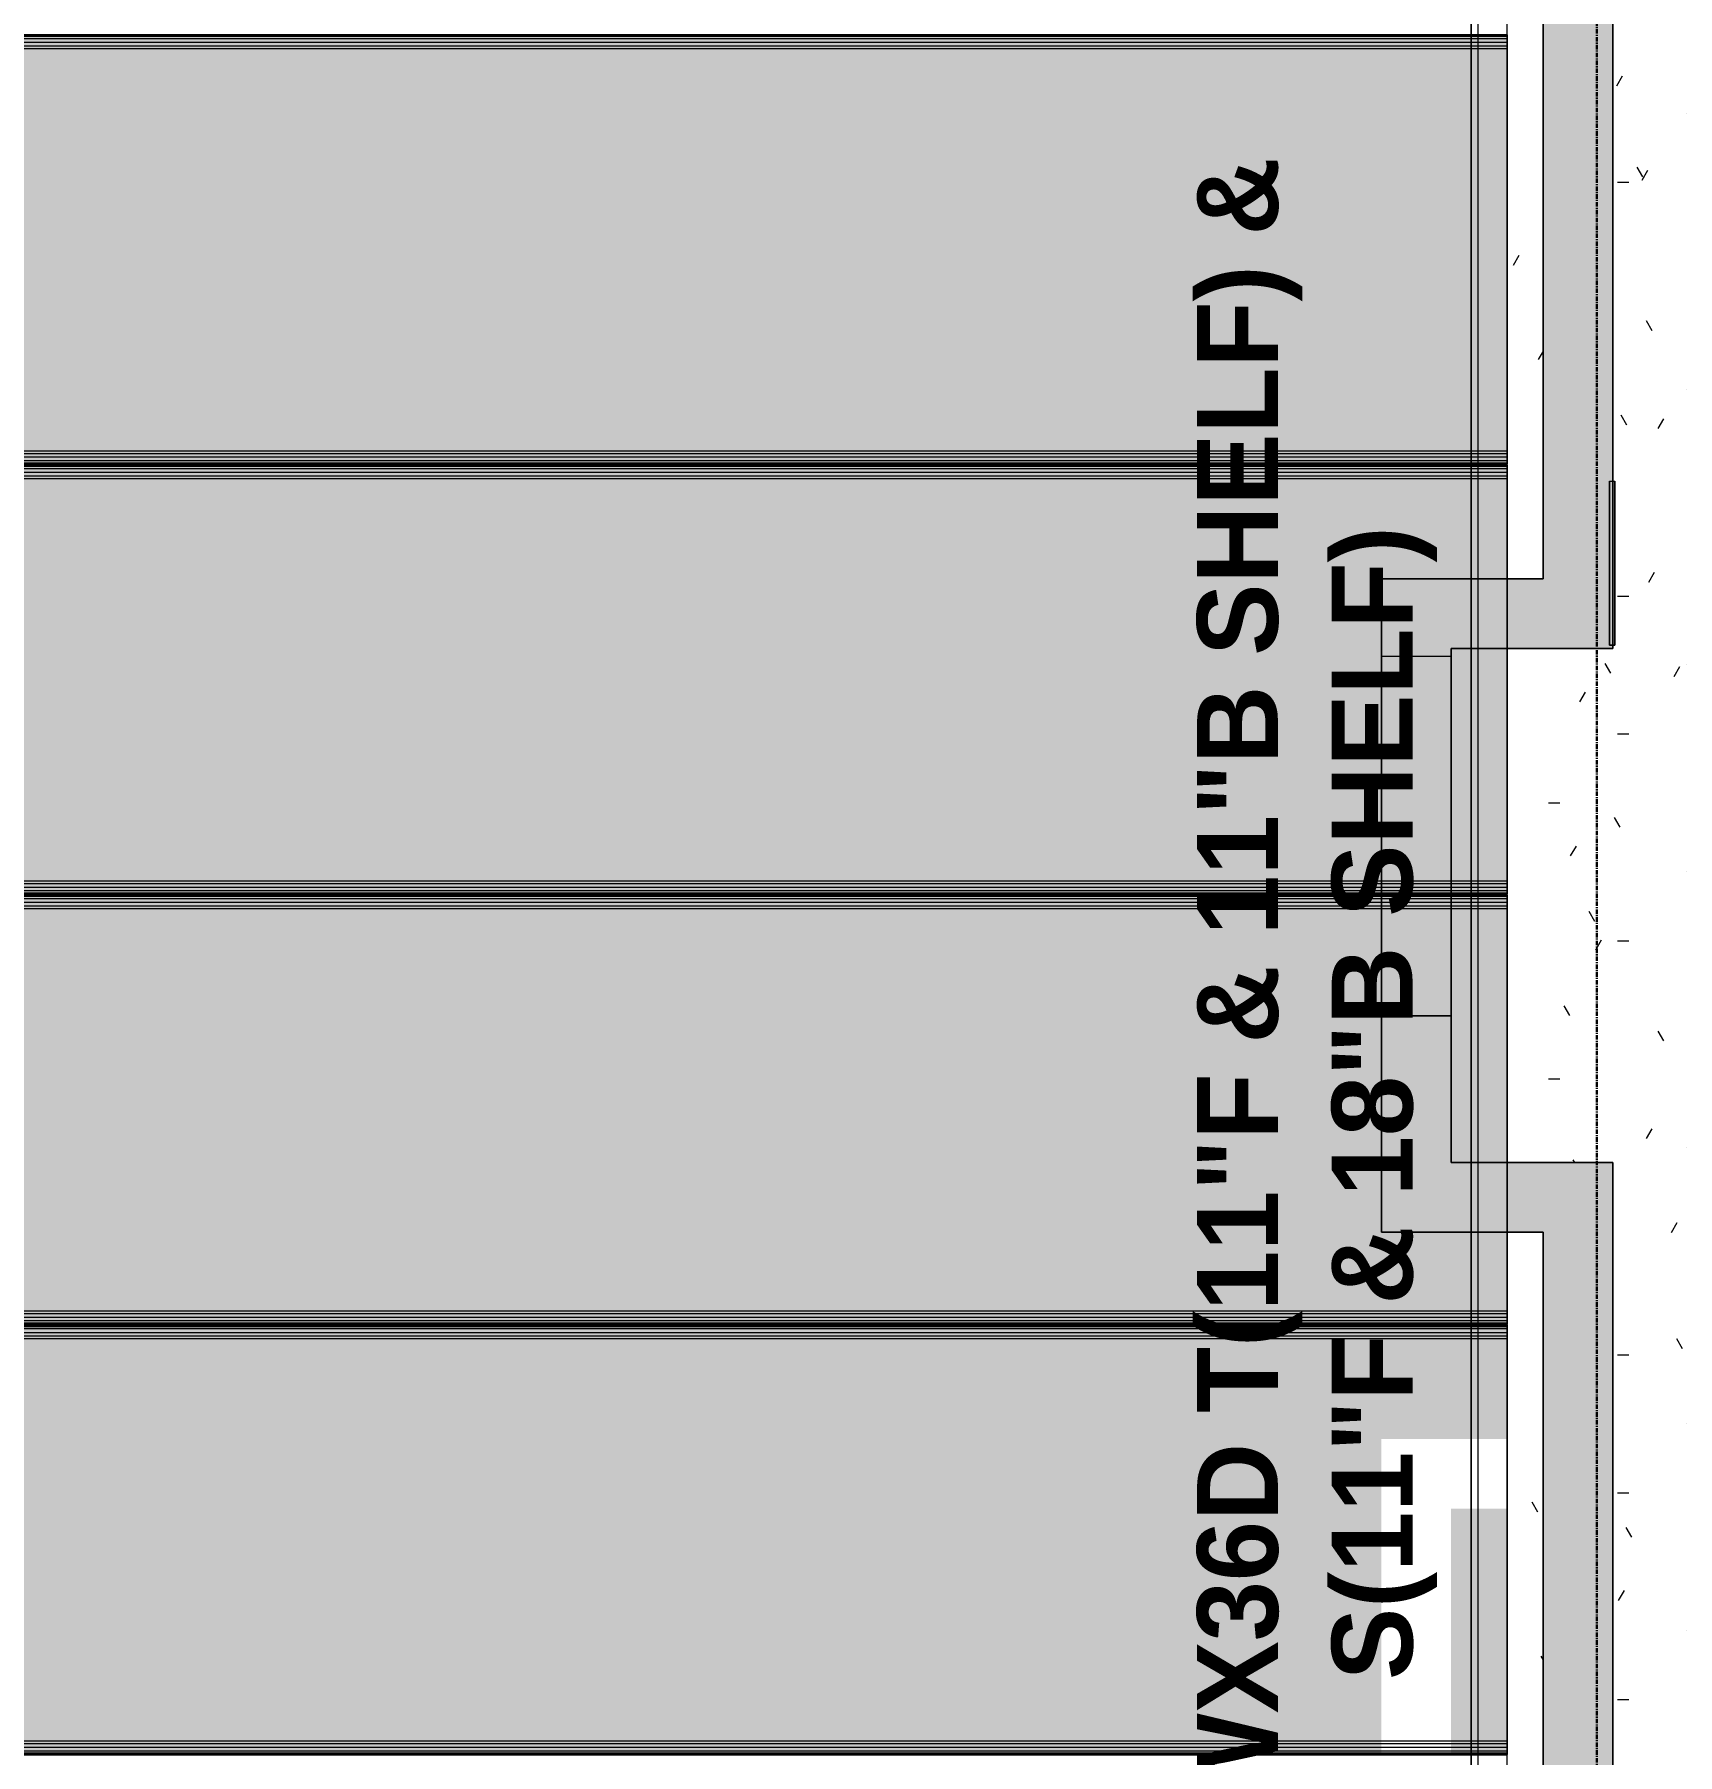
# Model space of a CAD drawing. Header units: inches. Extents: x -4126 to 2305, y -1116 to 12338.
# Drawn here: x -3655.3 to -3472.3, y 10584.6 to 10776.2 of the extents above; entities that cross this region are included whole.
import ezdxf

# ---------------------------------------------------------------- set-up
doc = ezdxf.new("R2010")
doc.units = ezdxf.units.IN
doc.header["$MEASUREMENT"] = 0
doc.linetypes.add('Grid Line 1_2_', pattern=[0.875, 0.5, -0.125, 0.125, -0.125])
for name, color, linetype, lineweight in [('I-WALL', 2, 'Continuous', 13), ('S-BEAM', 12, 'Continuous', 9), ('S-BEAM-IDEN', 2, 'Continuous', 30), ('S-GRID', 1, 'Continuous', 9)]:
    doc.layers.add(name, color=color, linetype=linetype, lineweight=lineweight)
doc.styles.add('Century Gothic_B', font='GOTHICB.TTF', dxfattribs={"height": 9})

# ---------------------------------------------------------------- blocks, each defined once
blk = doc.blocks.new('CTR - 1st Phase - Common Walls_rvt-1-FRAMING PLAN - 1ST FLOOR')
at = {"layer": 'I-WALL', "lineweight": 5, "transparency": 33554585}
h = blk.add_hatch(color=8, dxfattribs=at)
h.paths.add_polyline_path([(-3487.3, 10715.54), (-3479.92, 10715.54), (-3479.92, 10726.41), (-3479.55, 10726.41), (-3479.55, 10831.19), (-3487.3, 10831.19), (-3487.3, 10727.83)], flags=0)
h.paths.add_polyline_path([(-3486.99, 10847.19), (-3479.55, 10847.19), (-3479.55, 10949.97), (-3479.92, 10949.97), (-3479.92, 10960.84), (-3487.3, 10960.84), (-3487.3, 10847.19)], flags=0)
h = blk.add_hatch(color=8, dxfattribs=at)
h.paths.add_polyline_path([(-3479.55, 10715.54), (-3479.55, 10726.41), (-3479.92, 10726.41), (-3479.92, 10715.54)], flags=0)
h.paths.add_polyline_path([(-3479.55, 10949.97), (-3479.55, 10960.84), (-3479.92, 10960.84), (-3479.92, 10949.97)], flags=0)
for color, points in [(31, [(-3479.3, 10708.16), (-3479.3, 10726.41), (-3479.55, 10726.41), (-3479.55, 10708.16)]), (8, [(-3505.3, 10707.79), (-3495.32, 10707.79), (-3495.32, 10715.54), (-3505.3, 10715.54)]), (8, [(-3491.32, 10707.79), (-3491.32, 10715.54), (-3495.32, 10715.54), (-3495.32, 10707.79), (-3494.54, 10707.79)]), (8, [(-3479.92, 10707.79), (-3479.55, 10707.79), (-3479.55, 10708.16), (-3479.92, 10708.16), (-3479.92, 10715.54), (-3491.32, 10715.54), (-3491.32, 10707.79), (-3487.3, 10707.79)]), (31, [(-3479.55, 10708.16), (-3479.55, 10715.54), (-3479.92, 10715.54), (-3479.92, 10708.16)]), (8, [(-3497.55, 10679.95), (-3497.55, 10680.78), (-3505.3, 10680.78), (-3505.3, 10679.95)]), (8, [(-3497.55, 10642.81), (-3495.32, 10642.81), (-3495.32, 10650.56), (-3505.3, 10650.56), (-3505.3, 10642.81)]), (8, [(-3491.32, 10642.81), (-3491.32, 10650.56), (-3495.32, 10650.56), (-3495.32, 10642.81), (-3494.54, 10642.81)]), (8, [(-3479.55, 10642.81), (-3479.55, 10650.56), (-3491.32, 10650.56), (-3491.32, 10642.81), (-3487.3, 10642.81)])]:
    blk.add_hatch(color=color, dxfattribs=at).paths.add_polyline_path(points, flags=0)
h = blk.add_hatch(color=8, dxfattribs=at)
h.paths.add_polyline_path([(-3497.55, 10650.56), (-3497.55, 10666.89), (-3505.3, 10666.89), (-3505.3, 10650.56)], flags=0)
h.paths.add_polyline_path([(-3498.74, 10706.89), (-3497.55, 10706.89), (-3497.55, 10707.79), (-3505.3, 10707.79), (-3505.3, 10706.89)], flags=0)
h = blk.add_hatch(color=8, dxfattribs=at)
h.paths.add_polyline_path([(-3505.3, 10666.89), (-3497.55, 10666.89), (-3497.55, 10679.13), (-3505.3, 10679.13)], flags=0)
h.paths.add_polyline_path([(-3497.55, 10679.52), (-3497.55, 10679.95), (-3505.3, 10679.95), (-3505.3, 10679.52)], flags=0)
h.paths.add_polyline_path([(-3505.3, 10680.78), (-3497.55, 10680.78), (-3497.55, 10681.21), (-3505.3, 10681.21)], flags=0)
h.paths.add_polyline_path([(-3505.3, 10681.61), (-3497.55, 10681.61), (-3497.55, 10706.89), (-3505.3, 10706.89)], flags=0)
h = blk.add_hatch(color=8, dxfattribs=at)
h.paths.add_polyline_path([(-3505.3, 10679.13), (-3497.55, 10679.13), (-3497.55, 10679.52), (-3505.3, 10679.52)], flags=0)
h.paths.add_polyline_path([(-3505.3, 10681.21), (-3497.55, 10681.21), (-3497.55, 10681.61), (-3505.3, 10681.61)], flags=0)
h = blk.add_hatch(color=8, dxfattribs=at)
h.paths.add_polyline_path([(-3479.55, 10418.16), (-3479.55, 10459.19), (-3487.3, 10459.19), (-3487.3, 10418.16)], flags=0)
h.paths.add_polyline_path([(-3479.55, 10475.19), (-3479.55, 10642.81), (-3487.3, 10642.81), (-3487.3, 10475.19), (-3483.01, 10475.19)], flags=0)
at = {"layer": 'I-WALL', "color": 253}
for p, q in [((-3487.3, 10715.54), (-3487.3, 10831.19)), ((-3479.55, 10831.19), (-3479.55, 10726.41)), ((-3505.3, 10715.54), (-3495.32, 10715.54)), ((-3505.3, 10715.54), (-3505.3, 10707.79)), ((-3495.32, 10715.54), (-3491.32, 10715.54)), ((-3491.32, 10715.54), (-3487.3, 10715.54)), ((-3505.3, 10681.61), (-3505.3, 10707.79)), ((-3497.55, 10706.89), (-3505.3, 10706.89)), ((-3495.32, 10707.79), (-3497.55, 10707.79)), ((-3497.55, 10707.79), (-3497.55, 10681.61)), ((-3491.32, 10707.79), (-3495.32, 10707.79)), ((-3479.55, 10707.79), (-3491.32, 10707.79)), ((-3479.55, 10707.79), (-3479.55, 10708.16)), ((-3505.3, 10681.21), (-3505.3, 10681.61)), ((-3497.55, 10681.61), (-3497.55, 10681.21)), ((-3505.3, 10680.78), (-3505.3, 10681.21)), ((-3505.3, 10680.41), (-3505.3, 10680.78)), ((-3505.3, 10679.95), (-3505.3, 10680.33)), ((-3505.3, 10679.52), (-3505.3, 10679.95)), ((-3497.55, 10681.21), (-3497.55, 10680.78)), ((-3497.55, 10680.78), (-3497.55, 10680.41)), ((-3497.55, 10680.33), (-3497.55, 10679.95)), ((-3497.55, 10679.95), (-3497.55, 10679.52)), ((-3505.3, 10679.13), (-3505.3, 10679.52)), ((-3505.3, 10650.56), (-3505.3, 10679.13)), ((-3497.55, 10679.52), (-3497.55, 10679.13)), ((-3497.55, 10679.13), (-3497.55, 10650.56)), ((-3497.55, 10666.89), (-3505.3, 10666.89)), ((-3505.3, 10650.56), (-3505.3, 10642.81)), ((-3497.55, 10650.56), (-3495.32, 10650.56)), ((-3495.32, 10650.56), (-3491.32, 10650.56)), ((-3491.32, 10650.56), (-3479.55, 10650.56)), ((-3479.55, 10642.81), (-3479.55, 10650.56)), ((-3495.32, 10642.81), (-3505.3, 10642.81)), ((-3491.32, 10642.81), (-3495.32, 10642.81)), ((-3487.3, 10642.81), (-3491.32, 10642.81)), ((-3487.3, 10554.44), (-3487.3, 10642.81)), ((-3479.55, 10642.81), (-3479.55, 10475.19))]:
    blk.add_line(p, q, dxfattribs=at)
at = {"layer": 'I-WALL', "color": 9}
for p, q in [((-3487.3, 10831.19), (-3487.3, 10715.54)), ((-3479.55, 10715.54), (-3479.55, 10831.19)), ((-3479.92, 10726.41), (-3479.92, 10708.16)), ((-3479.92, 10726.41), (-3479.3, 10726.41)), ((-3479.55, 10726.41), (-3479.3, 10726.41)), ((-3479.3, 10708.16), (-3479.3, 10726.41)), ((-3479.3, 10726.41), (-3479.3, 10708.16)), ((-3495.32, 10715.54), (-3505.3, 10715.54)), ((-3505.3, 10707.79), (-3505.3, 10715.54)), ((-3491.32, 10715.54), (-3495.32, 10715.54)), ((-3487.3, 10715.54), (-3491.32, 10715.54)), ((-3479.55, 10715.54), (-3479.55, 10707.79)), ((-3505.3, 10707.79), (-3505.3, 10706.89)), ((-3505.3, 10706.89), (-3505.3, 10681.61)), ((-3497.55, 10706.89), (-3505.3, 10706.89)), ((-3497.55, 10707.79), (-3495.32, 10707.79)), ((-3497.55, 10706.89), (-3497.55, 10707.79)), ((-3497.55, 10681.61), (-3497.55, 10706.89)), ((-3495.32, 10707.79), (-3491.32, 10707.79)), ((-3491.32, 10707.79), (-3479.55, 10707.79)), ((-3479.3, 10708.16), (-3479.92, 10708.16)), ((-3479.55, 10708.16), (-3479.3, 10708.16)), ((-3505.3, 10681.61), (-3505.3, 10681.21)), ((-3497.55, 10681.21), (-3497.55, 10681.61)), ((-3505.3, 10681.21), (-3505.3, 10680.41)), ((-3505.3, 10680.33), (-3505.3, 10679.52)), ((-3497.55, 10680.41), (-3497.55, 10681.21)), ((-3497.55, 10679.52), (-3497.55, 10680.33)), ((-3505.3, 10679.52), (-3505.3, 10679.13)), ((-3505.3, 10679.13), (-3505.3, 10666.89)), ((-3497.55, 10679.13), (-3497.55, 10679.52)), ((-3497.55, 10666.89), (-3497.55, 10679.13)), ((-3505.3, 10666.89), (-3505.3, 10650.56)), ((-3505.3, 10666.89), (-3497.55, 10666.89)), ((-3497.55, 10650.56), (-3497.55, 10666.89)), ((-3505.3, 10642.81), (-3505.3, 10650.56)), ((-3495.32, 10650.56), (-3497.55, 10650.56)), ((-3491.32, 10650.56), (-3495.32, 10650.56)), ((-3479.55, 10650.56), (-3491.32, 10650.56)), ((-3479.55, 10650.56), (-3479.55, 10642.81)), ((-3505.3, 10642.81), (-3495.32, 10642.81)), ((-3495.32, 10642.81), (-3491.32, 10642.81)), ((-3491.32, 10642.81), (-3487.3, 10642.81)), ((-3487.3, 10642.81), (-3487.3, 10554.44)), ((-3479.55, 10475.19), (-3479.55, 10642.81))]:
    blk.add_line(p, q, dxfattribs=at)
at = {"layer": 'I-WALL', "color": 21}
for p, q in [((-3479.92, 10708.16), (-3479.92, 10726.41)), ((-3479.92, 10726.41), (-3479.55, 10726.41)), ((-3479.55, 10726.41), (-3479.55, 10715.54)), ((-3479.55, 10708.16), (-3479.55, 10715.54)), ((-3479.92, 10708.16), (-3479.55, 10708.16))]:
    blk.add_line(p, q, dxfattribs=at)
blk = doc.blocks.new('034100 - Precast Structural Concrete - Solid Plank - 12_-V47-FRAMING PLAN - 1ST FLOOR')
at = {"layer": 'S-BEAM'}
for p, q in [((0, 23.94), (0, 23.9)), ((4, 23.94), (0, 23.94)), ((328, 23.94), (4, 23.94))]:
    blk.add_line(p, q, dxfattribs=at)
blk = doc.blocks.new('034100 - Precast Structural Concrete - Solid Plank - 12_-1871143-FRAMING PLAN - 1ST FLOOR')
at = {"layer": 'S-BEAM', "transparency": 33554483}
for points in [[(3.21, 23.9), (0, 23.9), (0, 23.52), (4, 23.52), (4, 23.9)], [(0, 23.09), (0, 22.7), (4, 22.7), (4, 23.09), (3.21, 23.09)], [(328, 23.9), (4, 23.9), (4, 23.52), (328, 23.52)], [(328, 23.09), (4, 23.09), (4, 22.7), (328, 22.7)], [(3.21, -22.7), (0, -22.7), (0, -23.09), (4, -23.09), (4, -22.7)], [(310.53, -22.7), (4, -22.7), (4, -23.09), (328, -23.09), (328, -22.7)], [(0, -23.52), (0, -23.9), (4, -23.9), (4, -23.52), (3.21, -23.52)], [(0, -23.9), (0, -23.94), (3.21, -23.9)], [(4, -23.52), (4, -23.9), (328, -23.9), (328, -23.52), (40.39, -23.52)]]:
    blk.add_hatch(color=256, dxfattribs=at).paths.add_polyline_path(points, flags=0)
h = blk.add_hatch(color=256, dxfattribs=at)
h.paths.add_polyline_path([(4, 23.52), (0, 23.52), (0, 23.09), (4, 23.09)], flags=0)
h.paths.add_polyline_path([(4, 22.7), (0, 22.7), (0, -22.7), (4, -22.7), (4, 17.5)], flags=0)
h.paths.add_polyline_path([(3.21, -23.09), (0, -23.09), (0, -23.52), (4, -23.52), (4, -23.09)], flags=0)
h = blk.add_hatch(color=256, dxfattribs=at)
h.paths.add_polyline_path([(328, 23.52), (4, 23.52), (4, 23.09), (328, 23.09)], flags=0)
h.paths.add_polyline_path([(40.39, 22.7), (4, 22.7), (4, -22.7), (328, -22.7), (328, 22.7), (310.53, 22.7)], flags=0)
h.paths.add_polyline_path([(40.39, -23.09), (4, -23.09), (4, -23.52), (328, -23.52), (328, -23.09), (310.53, -23.09)], flags=0)
at = {"layer": 'S-BEAM'}
for p, q in [((0, 23.94), (0, 23.9)), ((4, 23.94), (0, 23.94)), ((0, 23.76), (0, 23.9)), ((0, 23.9), (0, 23.52)), ((4, 23.9), (0, 23.9)), ((0, 23.52), (0, 23.76)), ((0, 23.76), (4, 23.76)), ((4, 23.76), (0, 23.76)), ((0, 23.52), (0, -23.52)), ((0, 22.7), (0, 23.52)), ((0, 23.52), (4, 23.52)), ((0, 22.7), (0, 23.09)), ((0, 23.09), (0, 22.7)), ((4, 23.09), (0, 23.09)), ((4, 23.09), (0, 23.09)), ((328, 23.94), (4, 23.94)), ((328, 23.9), (4, 23.9)), ((4, 23.76), (328, 23.76)), ((328, 23.76), (4, 23.76)), ((4, 23.52), (328, 23.52)), ((328, 23.09), (4, 23.09)), ((328, 23.09), (4, 23.09)), ((0, 22.4), (0, 22.7)), ((4, 22.7), (0, 22.7)), ((0, -22.4), (0, 22.4)), ((4, 22.4), (0, 22.4)), ((328, 22.7), (4, 22.7)), ((328, 22.4), (4, 22.4)), ((0, -22.7), (0, -22.4)), ((4, -22.4), (0, -22.4)), ((0, -23.52), (0, -22.7)), ((0, -22.7), (0, -23.09)), ((0, -23.09), (0, -22.7)), ((4, -22.7), (0, -22.7)), ((328, -22.4), (4, -22.4)), ((328, -22.7), (4, -22.7)), ((4, -23.09), (0, -23.09)), ((4, -23.09), (0, -23.09)), ((0, -23.52), (0, -23.9)), ((0, -23.76), (0, -23.52)), ((4, -23.52), (0, -23.52)), ((0, -23.9), (0, -23.76)), ((4, -23.76), (0, -23.76)), ((4, -23.76), (0, -23.76)), ((0, -23.9), (0, -23.94)), ((4, -23.9), (0, -23.9)), ((4, -23.94), (0, -23.94)), ((328, -23.09), (4, -23.09)), ((328, -23.09), (4, -23.09)), ((328, -23.52), (4, -23.52)), ((328, -23.76), (4, -23.76)), ((328, -23.76), (4, -23.76)), ((328, -23.9), (4, -23.9)), ((328, -23.94), (4, -23.94))]:
    blk.add_line(p, q, dxfattribs=at)
blk = doc.blocks.new('034100 - Precast Structural Concrete - Solid Plank - 12_-V48-FRAMING PLAN - 1ST FLOOR')
at = {"layer": 'S-BEAM', "transparency": 33554483}
for points in [[(0, 23.94), (0, 23.9), (3.21, 23.94)], [(4, 23.9), (0, 23.9), (0, 23.52), (4, 23.52)], [(4, 23.09), (0, 23.09), (0, 22.7), (4, 22.7)], [(4, 23.94), (4, 23.9), (6.23, 23.94)], [(3.21, -22.7), (0, -22.7), (0, -23.09), (4, -23.09), (4, -22.7)], [(328, -22.7), (4, -22.7), (4, -23.09), (328, -23.09)], [(0, -23.52), (0, -23.9), (4, -23.9), (4, -23.52), (3.21, -23.52)], [(0, -23.9), (0, -23.94), (3.21, -23.9)], [(4, -23.52), (4, -23.9), (328, -23.9), (328, -23.52), (40.39, -23.52)]]:
    blk.add_hatch(color=256, dxfattribs=at).paths.add_polyline_path(points, flags=0)
h = blk.add_hatch(color=256, dxfattribs=at)
h.paths.add_polyline_path([(4, 23.52), (0, 23.52), (0, 23.09), (4, 23.09)], flags=0)
h.paths.add_polyline_path([(0, 22.7), (0, -3.48), (4, -3.48), (4, 22.7), (3.21, 22.7)], flags=0)
h.paths.add_polyline_path([(3.21, -11.23), (0, -11.23), (0, -22.7), (4, -22.7), (4, -11.23)], flags=0)
h.paths.add_polyline_path([(0, -23.09), (0, -23.52), (4, -23.52), (4, -23.09), (3.21, -23.09)], flags=0)
h = blk.add_hatch(color=256, dxfattribs=at)
h.paths.add_polyline_path([(4, 23.9), (4, 23.52), (6.23, 23.52), (6.23, 23.9)], flags=0)
h.paths.add_polyline_path([(310.53, 23.9), (13.98, 23.9), (13.98, 23.52), (328, 23.52), (328, 23.9)], flags=0)
h = blk.add_hatch(color=256, dxfattribs=at)
h.paths.add_polyline_path([(328, 23.52), (13.98, 23.52), (13.98, 23.09), (328, 23.09)], flags=0)
h.paths.add_polyline_path([(6.23, 23.52), (4, 23.52), (4, 23.09), (6.23, 23.09)], flags=0)
h.paths.add_polyline_path([(13.98, 22.7), (13.98, -11.23), (4, -11.23), (4, -22.7), (328, -22.7), (328, 22.7), (40.39, 22.7)], flags=0)
h.paths.add_polyline_path([(6.23, 22.7), (4, 22.7), (4, -3.48), (6.23, -3.48), (6.23, -2.58)], flags=0)
h.paths.add_polyline_path([(6.23, -23.09), (4, -23.09), (4, -23.52), (328, -23.52), (328, -23.09), (13.98, -23.09)], flags=0)
h = blk.add_hatch(color=256, dxfattribs=at)
h.paths.add_polyline_path([(13.98, 23.09), (13.98, 22.7), (328, 22.7), (328, 23.09), (40.39, 23.09)], flags=0)
h.paths.add_polyline_path([(4, 23.09), (4, 22.7), (6.23, 22.7), (6.23, 23.09)], flags=0)
at = {"layer": 'S-BEAM'}
for p, q in [((0, 23.94), (0, 23.9)), ((4, 23.94), (0, 23.94)), ((0, 23.76), (0, 23.9)), ((0, 23.9), (0, 23.52)), ((4, 23.9), (0, 23.9)), ((0, 23.52), (0, 23.76)), ((0, 23.76), (4, 23.76)), ((4, 23.76), (0, 23.76)), ((0, 23.52), (0, -23.52)), ((0, 22.7), (0, 23.52)), ((0, 23.52), (4, 23.52)), ((0, 22.7), (0, 23.09)), ((0, 23.09), (0, 22.7)), ((4, 23.09), (0, 23.09)), ((4, 23.09), (0, 23.09)), ((328, 23.94), (4, 23.94)), ((328, 23.9), (4, 23.9)), ((4, 23.76), (328, 23.76)), ((328, 23.76), (4, 23.76)), ((4, 23.52), (328, 23.52)), ((328, 23.09), (4, 23.09)), ((328, 23.09), (4, 23.09)), ((0, 22.4), (0, 22.7)), ((4, 22.7), (0, 22.7)), ((0, -22.4), (0, 22.4)), ((4, 22.4), (0, 22.4)), ((328, 22.7), (4, 22.7)), ((328, 22.4), (4, 22.4)), ((0, -22.7), (0, -22.4)), ((4, -22.4), (0, -22.4)), ((0, -23.52), (0, -22.7)), ((0, -22.7), (0, -23.09)), ((0, -23.09), (0, -22.7)), ((4, -22.7), (0, -22.7)), ((328, -22.4), (4, -22.4)), ((328, -22.7), (4, -22.7)), ((4, -23.09), (0, -23.09)), ((4, -23.09), (0, -23.09)), ((0, -23.52), (0, -23.9)), ((0, -23.76), (0, -23.52)), ((4, -23.52), (0, -23.52)), ((0, -23.9), (0, -23.76)), ((4, -23.76), (0, -23.76)), ((4, -23.76), (0, -23.76)), ((0, -23.9), (0, -23.94)), ((4, -23.9), (0, -23.9)), ((4, -23.94), (0, -23.94)), ((328, -23.09), (4, -23.09)), ((328, -23.09), (4, -23.09)), ((328, -23.52), (4, -23.52)), ((328, -23.76), (4, -23.76)), ((328, -23.76), (4, -23.76)), ((328, -23.9), (4, -23.9)), ((328, -23.94), (4, -23.94))]:
    blk.add_line(p, q, dxfattribs=at)
blk = doc.blocks.new('034100 - Precast Structural Concrete - Solid Plank - 12_-V49-FRAMING PLAN - 1ST FLOOR')
at = {"layer": 'S-BEAM', "transparency": 33554483}
for points in [[(3.21, 23.9), (0, 23.9), (0, 23.52), (4, 23.52), (4, 23.9)], [(0, 23.09), (0, 22.7), (4, 22.7), (4, 23.09), (3.21, 23.09)], [(328, 23.9), (4, 23.9), (4, 23.52), (328, 23.52)], [(13.98, 23.09), (4, 23.09), (4, 22.7), (328, 22.7), (328, 23.09), (40.39, 23.09)], [(3.21, -22.7), (0, -22.7), (0, -23.09), (4, -23.09), (4, -22.7)], [(3.21, -23.52), (0, -23.52), (0, -23.9), (4, -23.9), (4, -23.52)], [(0, -23.9), (0, -23.94), (3.21, -23.9)], [(4, -23.9), (4, -23.94), (6.23, -23.9)]]:
    blk.add_hatch(color=256, dxfattribs=at).paths.add_polyline_path(points, flags=0)
h = blk.add_hatch(color=256, dxfattribs=at)
h.paths.add_polyline_path([(4, 23.52), (0, 23.52), (0, 23.09), (4, 23.09)], flags=0)
h.paths.add_polyline_path([(0, 22.7), (0, 13.61), (4, 13.61), (4, 22.7), (3.21, 22.7)], flags=0)
h.paths.add_polyline_path([(3.21, 5.86), (0, 5.86), (0, -22.7), (4, -22.7), (4, 5.86)], flags=0)
h.paths.add_polyline_path([(3.21, -23.09), (0, -23.09), (0, -23.52), (4, -23.52), (4, -23.09)], flags=0)
h = blk.add_hatch(color=256, dxfattribs=at)
h.paths.add_polyline_path([(5.89, 23.52), (4, 23.52), (4, 23.09), (328, 23.09), (328, 23.52), (6.23, 23.52)], flags=0)
h.paths.add_polyline_path([(13.98, 22.7), (4, 22.7), (4, 13.61), (13.98, 13.61), (13.98, -22.7), (328, -22.7), (328, 22.7), (40.39, 22.7)], flags=0)
h.paths.add_polyline_path([(6.23, 5.86), (4, 5.86), (4, -22.7), (6.23, -22.7), (6.23, 3)], flags=0)
h.paths.add_polyline_path([(310.53, -23.09), (13.98, -23.09), (13.98, -23.52), (328, -23.52), (328, -23.09)], flags=0)
h.paths.add_polyline_path([(6.23, -23.09), (4, -23.09), (4, -23.52), (6.23, -23.52)], flags=0)
h = blk.add_hatch(color=256, dxfattribs=at)
h.paths.add_polyline_path([(13.98, -22.7), (13.98, -23.09), (328, -23.09), (328, -22.7), (40.39, -22.7)], flags=0)
h.paths.add_polyline_path([(4, -22.7), (4, -23.09), (6.23, -23.09), (6.23, -22.7)], flags=0)
h = blk.add_hatch(color=256, dxfattribs=at)
h.paths.add_polyline_path([(328, -23.52), (13.98, -23.52), (13.98, -23.9), (328, -23.9)], flags=0)
h.paths.add_polyline_path([(4, -23.52), (4, -23.9), (6.23, -23.9), (6.23, -23.52)], flags=0)
at = {"layer": 'S-BEAM'}
for p, q in [((0, 23.94), (0, 23.9)), ((4, 23.94), (0, 23.94)), ((0, 23.76), (0, 23.9)), ((0, 23.9), (0, 23.52)), ((4, 23.9), (0, 23.9)), ((0, 23.52), (0, 23.76)), ((0, 23.76), (4, 23.76)), ((4, 23.76), (0, 23.76)), ((0, 23.52), (0, -23.52)), ((0, 22.7), (0, 23.52)), ((0, 23.52), (4, 23.52)), ((0, 22.7), (0, 23.09)), ((0, 23.09), (0, 22.7)), ((4, 23.09), (0, 23.09)), ((4, 23.09), (0, 23.09)), ((328, 23.94), (4, 23.94)), ((328, 23.9), (4, 23.9)), ((4, 23.76), (328, 23.76)), ((328, 23.76), (4, 23.76)), ((4, 23.52), (328, 23.52)), ((328, 23.09), (4, 23.09)), ((328, 23.09), (4, 23.09)), ((0, 22.4), (0, 22.7)), ((4, 22.7), (0, 22.7)), ((0, -22.4), (0, 22.4)), ((4, 22.4), (0, 22.4)), ((328, 22.7), (4, 22.7)), ((328, 22.4), (4, 22.4)), ((0, -22.7), (0, -22.4)), ((4, -22.4), (0, -22.4)), ((0, -23.52), (0, -22.7)), ((0, -22.7), (0, -23.09)), ((0, -23.09), (0, -22.7)), ((4, -22.7), (0, -22.7)), ((328, -22.4), (4, -22.4)), ((328, -22.7), (4, -22.7)), ((4, -23.09), (0, -23.09)), ((4, -23.09), (0, -23.09)), ((0, -23.52), (0, -23.9)), ((0, -23.76), (0, -23.52)), ((4, -23.52), (0, -23.52)), ((0, -23.9), (0, -23.76)), ((4, -23.76), (0, -23.76)), ((4, -23.76), (0, -23.76)), ((0, -23.9), (0, -23.94)), ((4, -23.9), (0, -23.9)), ((4, -23.94), (0, -23.94)), ((328, -23.09), (4, -23.09)), ((328, -23.09), (4, -23.09)), ((328, -23.52), (4, -23.52)), ((328, -23.76), (4, -23.76)), ((328, -23.76), (4, -23.76)), ((328, -23.9), (4, -23.9)), ((328, -23.94), (4, -23.94))]:
    blk.add_line(p, q, dxfattribs=at)

msp = doc.modelspace()

# ---------------------------------------------------------------- hatches: boundary and pattern name
at = {"layer": 'S-BEAM'}
h = msp.add_hatch(dxfattribs=at)
h.set_pattern_fill('FP_3', color=256, style=0, pattern_type=2)
h.set_pattern_definition([(0, (0, 0), (30.72, 7.68), [1.267, -21.773, 1.267, -21.773, -122.88]), (0, (0, 0), (30.72, 7.68), [-46.08, 1.267, -44.813, 1.267, -21.773, -53.76]), (0, (0, 0), (30.72, 7.68), [-115.2, 1.267, -14.093, 1.267, -37.133]), (120, (11.52, 3.84), (-22.011075, 22.7643004), [1.267, -21.773, 1.267, -21.773, -122.88]), (120, (11.52, 3.84), (-22.011075, 22.7643004), [-46.08, 1.267, -44.813, 1.267, -21.773, -53.76]), (120, (11.52, 3.84), (-22.011075, 22.7643004), [-115.2, 1.267, -14.093, 1.267, -37.133]), (240, (15.36, 19.2), (-8.708925, -30.4443004), [1.267, -21.773, 1.267, -21.773, -122.88]), (240, (15.36, 19.2), (-8.708925, -30.4443004), [-46.08, 1.267, -44.813, 1.267, -21.773, -53.76]), (240, (15.36, 19.2), (-8.708925, -30.4443004), [-115.2, 1.267, -14.093, 1.267, -37.133])])
h.paths.add_polyline_path([(-3473.324, 10467.229), (-3471.324, 10467.229), (-3471.324, 10839.154), (-3473.324, 10839.154), (-3473.324, 10831.189), (-3479.549, 10831.189), (-3479.549, 10726.408), (-3479.299, 10726.408), (-3479.299, 10708.164), (-3479.549, 10708.164), (-3479.549, 10707.789), (-3491.324, 10707.789), (-3491.324, 10650.564), (-3479.549, 10650.564), (-3479.549, 10475.189), (-3473.324, 10475.189), (-3473.324, 10475.111)], flags=0)
h.paths.add_polyline_path([(-3491.324, 10467.229), (-3489.324, 10467.229), (-3489.324, 10475.189), (-3487.299, 10475.189), (-3487.299, 10545.939), (-3491.324, 10545.939), (-3491.324, 10475.111)], flags=0)
h.paths.add_polyline_path([(-3487.299, 10554.439), (-3487.299, 10642.814), (-3491.324, 10642.814), (-3491.324, 10554.439), (-3487.814, 10554.439)], flags=0)
h.paths.add_polyline_path([(-3491.324, 10715.539), (-3487.299, 10715.539), (-3487.299, 10831.189), (-3488.324, 10831.189), (-3488.324, 10823.658), (-3491.324, 10823.658), (-3491.324, 10727.009)], flags=0)

# ---------------------------------------------------------------- linework, layer by layer
for p, q in [((-3495.324, 10839.174), (-3495.324, 10467.229)), ((-3495.324, 10467.205), (-3495.324, 10839.174)), ((-3494.536, 10467.205), (-3494.536, 10839.174)), ((-3491.324, 10467.229), (-3491.324, 10839.154)), ((-3491.324, 10775.714), (-3491.324, 10776.089)), ((-3491.324, 10775.284), (-3491.324, 10775.714)), ((-3491.324, 10774.891), (-3491.324, 10775.284)), ((-3491.324, 10729.489), (-3491.324, 10774.891)), ((-3491.324, 10729.095), (-3491.324, 10729.489)), ((-3491.324, 10728.666), (-3491.324, 10729.095)), ((-3491.324, 10728.29), (-3491.324, 10728.666)), ((-3491.324, 10727.832), (-3491.324, 10728.208)), ((-3491.324, 10727.402), (-3491.324, 10727.832)), ((-3491.324, 10727.009), (-3491.324, 10727.402)), ((-3491.324, 10681.607), (-3491.324, 10727.009)), ((-3491.324, 10681.213), (-3491.324, 10681.607)), ((-3491.324, 10680.784), (-3491.324, 10681.213)), ((-3491.324, 10680.408), (-3491.324, 10680.784)), ((-3491.324, 10679.95), (-3491.324, 10680.326)), ((-3491.324, 10679.521), (-3491.324, 10679.95)), ((-3491.324, 10679.127), (-3491.324, 10679.521)), ((-3491.324, 10633.725), (-3491.324, 10679.127)), ((-3491.324, 10633.332), (-3491.324, 10633.725)), ((-3491.324, 10632.902), (-3491.324, 10633.332)), ((-3491.324, 10632.526), (-3491.324, 10632.902)), ((-3491.324, 10632.068), (-3491.324, 10632.444)), ((-3491.324, 10631.639), (-3491.324, 10632.068)), ((-3491.324, 10631.245), (-3491.324, 10631.639)), ((-3491.324, 10585.843), (-3491.324, 10631.245)), ((-3491.324, 10585.45), (-3491.324, 10585.843)), ((-3491.324, 10585.02), (-3491.324, 10585.45)), ((-3491.324, 10584.645), (-3491.324, 10585.02))]:
    msp.add_line(p, q, dxfattribs=at)
at = {"layer": 'S-GRID', "linetype": 'Grid Line 1_2_', "lineweight": 30}
msp.add_line((-3481.324, 9772.61), (-3481.324, 12288.555), dxfattribs=at)

# ---------------------------------------------------------------- block references
at = {"lineweight": 5}
msp.add_blockref('CTR - 1st Phase - Common Walls_rvt-1-FRAMING PLAN - 1ST FLOOR', (0, 0), dxfattribs=at)
at = {"layer": 'S-BEAM', "rotation": 180}
for name, p in [('034100 - Precast Structural Concrete - Solid Plank - 12_-V47-FRAMING PLAN - 1ST FLOOR', (-3491.324, 10800.072)), ('034100 - Precast Structural Concrete - Solid Plank - 12_-1871143-FRAMING PLAN - 1ST FLOOR', (-3491.324, 10752.19)), ('034100 - Precast Structural Concrete - Solid Plank - 12_-V48-FRAMING PLAN - 1ST FLOOR', (-3491.324, 10704.308)), ('034100 - Precast Structural Concrete - Solid Plank - 12_-V49-FRAMING PLAN - 1ST FLOOR', (-3491.324, 10656.426)), ('034100 - Precast Structural Concrete - Solid Plank - 12_-V48-FRAMING PLAN - 1ST FLOOR', (-3491.324, 10608.544))]:
    msp.add_blockref(name, p, dxfattribs=at)

# ---------------------------------------------------------------- texts
at = {"layer": 'S-BEAM-IDEN', "lineweight": 9, "char_height": 9, "attachment_point": 1, "rotation": 90, "style": 'Century Gothic_B'}
for s, insert, width in [('IT 24WX36D T(11"F & 11"B SHELF) &', (-3525.846, 10550.43), 249.066), ('S(11"F & 18"B SHELF)', (-3510.846, 10592.93), 146.349)]:
    msp.add_mtext(s, dxfattribs=dict(at, insert=insert, width=width))

doc.saveas('drawing.dxf')
